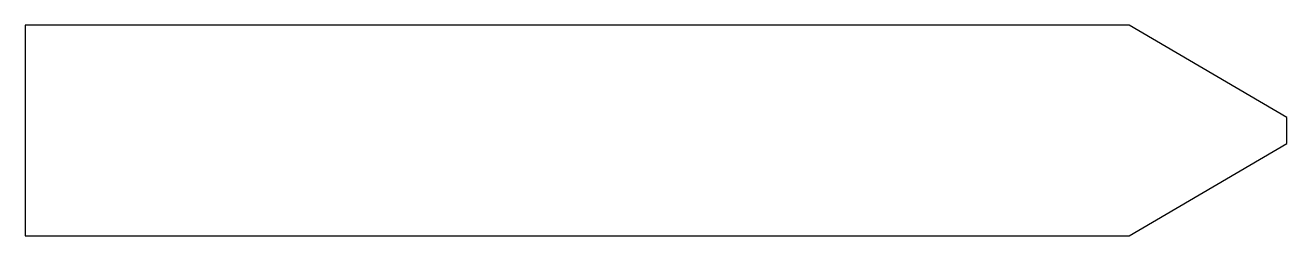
# Model space of a CAD drawing. Header units: inches. Extents: x 2 to 8, y 2 to 3.
import ezdxf

# ---------------------------------------------------------------- set-up
doc = ezdxf.new("R2010")
doc.units = ezdxf.units.IN
doc.header["$MEASUREMENT"] = 0
doc.layers.get('0').update_dxf_attribs({"linetype": 'CONTINUOUS'})

msp = doc.modelspace()

# ---------------------------------------------------------------- linework, layer by layer
for p, q in [((2, 3, 0.05), (2, 2, 0.05)), ((7.25, 3, 0.05), (2, 3, 0.05)), ((8, 2.5625, 0.05), (7.25, 3, 0.05)), ((8, 2.4375, 0.05), (8, 2.5625, 0.05)), ((7.25, 2, 0.05), (8, 2.4375, 0.05)), ((2, 2, 0.05), (7.25, 2, 0.05))]:
    msp.add_line(p, q)

doc.saveas('drawing.dxf')
